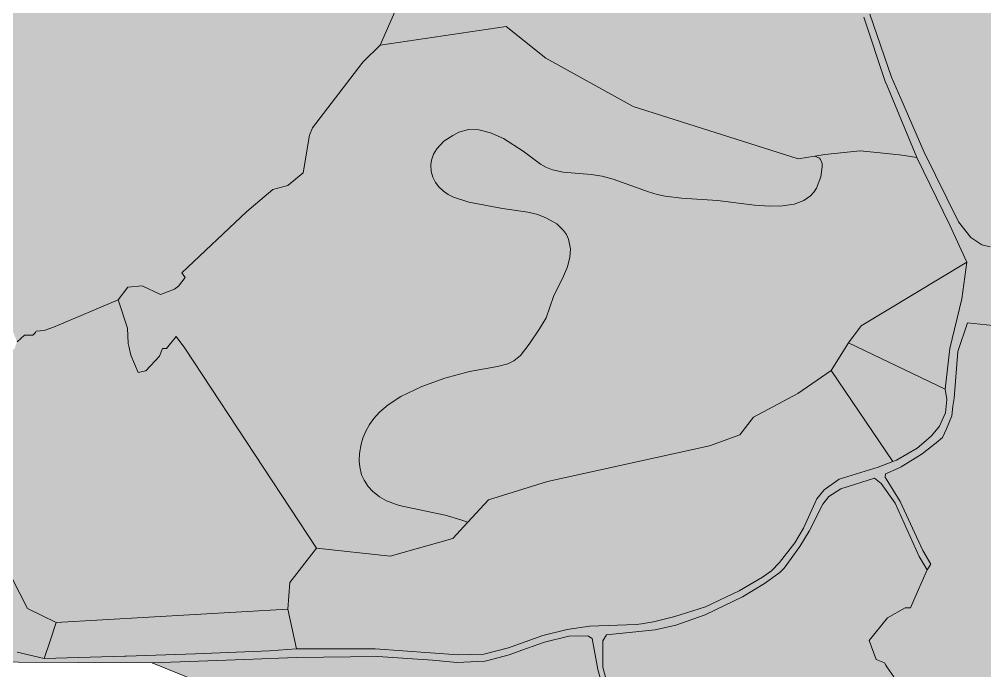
# Model space of a CAD drawing. Header units: metres. Extents: x 541853 to 549675, y 1832829 to 1845715.
# Drawn here: x 548485.6 to 548887.5, y 1834678.2 to 1834949.6 of the extents above; entities that cross this region are included whole.
import ezdxf

# ---------------------------------------------------------------- set-up
doc = ezdxf.new("R2010")
doc.units = ezdxf.units.M
doc.header["$MEASUREMENT"] = 0
doc.layers.add('1', color=7, linetype='Continuous', lineweight=0)

msp = doc.modelspace()

# ---------------------------------------------------------------- hatches: boundary and pattern name
at = {"layer": '1', "linetype": 'Continuous', "lineweight": 0}
h = msp.add_hatch(dxfattribs=at)
h.set_pattern_fill('CROSS', color=9, scale=10, style=0)
h.paths.add_polyline_path([(549244.83, 1834201.305), (549241.53, 1834204.455), (549237.84, 1834212.525), (549230.4, 1834228.425), (549225.42, 1834251.615), (549222.66, 1834278.855), (549222.18, 1834298.835), (549223.38, 1834310.565), (549224.58, 1834321.575), (549230.4, 1834340.805), (549230.22, 1834352.64), (549229.17, 1834362.09), (549226.32, 1834387.995), (549226.35, 1834392.6), (549228.39, 1834402.725), (549228.15, 1834410.135), (549229.32, 1834418.925), (549229.77, 1834428.945), (549229.77, 1834429.035), (549228.27, 1834433.475), (549223.71, 1834442.97), (549211.2, 1834465.68), (549195.87, 1834490.415), (549187.44, 1834502.415), (549185.85, 1834504.665), (549176.64, 1834511.55), (549171.57, 1834515.015), (549165.36, 1834517.64), (549141.42, 1834527.6), (549120.09, 1834537.38), (549095.88, 1834558.875), (549090.33, 1834564.965), (549083.55, 1834574.265), (549079.2, 1834582.68), (549078.51, 1834598.325), (549069.9, 1834631.295), (549063.48, 1834641.84), (549035.76, 1834667.895), (549026.01, 1834678.89), (549019.2, 1834686.93), (549019.62, 1834671.855), (549020.67, 1834662.9), (549020.94, 1834660.365), (549018.99, 1834653.855), (549016.98, 1834644.9), (549012.6, 1834637.295), (548998.35, 1834619.505), (548994.54, 1834613.055), (548992.5, 1834606.665), (548989.26, 1834586.46), (548989.35, 1834573.44), (548990.43, 1834568.175), (548993.01, 1834560.54), (548994.63, 1834555.185), (548994.54, 1834548.495), (548993.1, 1834542.555), (548991.99, 1834538.04), (548987.94, 1834539.405), (548989.89, 1834544.82), (548991.6, 1834549.485), (548991.57, 1834554.315), (548989.86, 1834560.03), (548987.13, 1834566.735), (548986.29, 1834573.35), (548986.26, 1834586.385), (548989.77, 1834607.43), (548991.72, 1834613.985), (548996.25, 1834621.305), (549010.05, 1834638.915), (549013.92, 1834646.205), (549016.23, 1834654.44), (549017.64, 1834660.74), (549017.34, 1834665.075), (549016.77, 1834672.62), (549015.72, 1834686.81), (549015.57, 1834692.6), (549011.64, 1834706.115), (549007.2, 1834725.09), (549000.3, 1834745.205), (548999.43, 1834750.68), (548998.98, 1834763.01), (548999.58, 1834775.97), (549000.3, 1834798.335), (549001.11, 1834813.065), (548962.5, 1834815.045), (548955.9, 1834814.88), (548939.43, 1834810.185), (548934, 1834809.255), (548922.48, 1834812.69), (548920.59, 1834818.045), (548913.9, 1834819.605), (548911.98, 1834819.815), (548880.36, 1834823.115), (548876.37, 1834811.145), (548874.78, 1834791.795), (548874.33, 1834788.465), (548873.82, 1834784.34), (548871.69, 1834778.94), (548869.98, 1834775.43), (548867.4, 1834773.195), (548861.52, 1834768.56), (548852.7, 1834763.145), (548851.35, 1834762.53), (548846.25, 1834760.265), (548846.16, 1834758.705), (548846.55, 1834758.105), (548852.4, 1834748.715), (548861.79, 1834728.3), (548865.09, 1834722.585), (548863.65, 1834720.245), (548860.26, 1834725.81), (548850.33, 1834747.995), (548844.42, 1834756.17), (548841.66, 1834758.465), (548827.65, 1834753.965), (548822.7, 1834750.77), (548820.09, 1834747.62), (548814.48, 1834736.325), (548810.58, 1834729.965), (548804.04, 1834720.935), (548802.3, 1834719.21), (548795.85, 1834714.545), (548786.7, 1834709.07), (548775.48, 1834703.595), (548771.13, 1834701.48), (548759.01, 1834697.235), (548750.37, 1834695.24), (548730.09, 1834693.2), (548728.56, 1834690.62), (548728.5, 1834679.67), (548731.35, 1834669.11), (548736.81, 1834652.505), (548739.51, 1834640.325), (548746.38, 1834624.125), (548749.53, 1834617.285), (548755.26, 1834609.02), (548758.59, 1834599.81), (548758.59, 1834585.11), (548762.91, 1834562.865), (548768.76, 1834560.735), (548775.06, 1834557.045), (548765.79, 1834557.255), (548760.84, 1834557.255), (548759.64, 1834561.845), (548755.98, 1834584.885), (548756.46, 1834600.155), (548753.19, 1834607.835), (548747.67, 1834616.205), (548744.79, 1834622.55), (548737.35, 1834639.305), (548734.71, 1834651.695), (548729.43, 1834668.345), (548726.49, 1834678.785), (548724.09, 1834691.595), (548722.77, 1834692.465), (548722.38, 1834692.705), (548714.4, 1834692.615), (548704.23, 1834690.125), (548694.9, 1834686.735), (548689.62, 1834684.8), (548680.08, 1834682.4), (548679.42, 1834682.235), (548667.81, 1834681.635), (548657.64, 1834682.655), (548634.87, 1834684.215), (548600.91, 1834683.765), (548579.43, 1834682.955), (548541.03, 1834681.5), (548510.01, 1834681.68), (548460.36, 1834681.98), (548442.72, 1834682.085), (548437.2, 1834683.18), (548405.76, 1834691.565), (548362.56, 1834701.105), (548357.01, 1834695.99), (548344.5, 1834672.755), (548340.45, 1834668.435), (548332.98, 1834660.485), (548321.4, 1834651.845), (548318.07, 1834649.415), (548315.7, 1834649.865), (548320.05, 1834653.39), (548331.36, 1834661.985), (548338.65, 1834670.34), (548342.58, 1834674.855), (548353.35, 1834697.37), (548355.15, 1834702.71), (548346.21, 1834704.105), (548316.72, 1834708.725), (548307.9, 1834709.49), (548259.36, 1834715.805), (548237.97, 1834719.39), (548211.42, 1834724.445), (548198.13, 1834727.385), (548180.97, 1834729.125), (548156.94, 1834729.485), (548143.77, 1834728.69), (548147.49, 1834724.055), (548156.88, 1834711.335), (548160.66, 1834706.625), (548178.69, 1834689.645), (548206.05, 1834658.67), (548212.05, 1834651.92), (548213.07, 1834649.625), (548208.93, 1834631.775), (548194.62, 1834611.27), (548183.31, 1834585.95), (548175.84, 1834569.435), (548183.85, 1834541.1), (548185.92, 1834523.655), (548179.17, 1834513.455), (548177.01, 1834514.895), (548183.25, 1834524.3), (548181.3, 1834540.59), (548173.08, 1834569.645), (548180.94, 1834587.015), (548192.34, 1834612.56), (548206.5, 1834632.855), (548210.55, 1834650.225), (548204.01, 1834657.02), (548184.18, 1834678.965), (548176.68, 1834687.425), (548158.65, 1834704.105), (548154.03, 1834709.655), (548145.78, 1834722.375), (548139.78, 1834727.745), (548110.35, 1834726.74), (548100.33, 1834726.905), (548069.55, 1834730.205), (548063.31, 1834729.83), (548060.28, 1834728.555), (548056.77, 1834724.94), (548054.55, 1834722.315), (548044.68, 1834695.975), (548042.97, 1834690.545), (548041.92, 1834686.84), (548031.51, 1834658.25), (548023.65, 1834644.075), (548017.92, 1834636.86), (548007.93, 1834626.69), (548000.76, 1834619.655), (548000.01, 1834618.965), (547988.85, 1834608.765), (547965.3, 1834592.235), (547959.3, 1834588.245), (547945.71, 1834579.53), (547896.6, 1834551.675), (547886.49, 1834546.02), (547875.09, 1834540.23), (547869.81, 1834538.565), (547866.57, 1834537.425), (547858.71, 1834535.475), (547852.2, 1834534.5), (547841.1, 1834534.575), (547837.59, 1834534.11), (547827.6, 1834537.02), (547797.66, 1834543.725), (547769.76, 1834552.545), (547748.43, 1834558.845), (547727.67, 1834562.175), (547717.17, 1834561.545), (547708.98, 1834559.145), (547703.55, 1834555.365), (547679.55, 1834529.985), (547672.08, 1834523.925), (547664.85, 1834518.795), (547656.03, 1834515.285), (547647.27, 1834514.19), (547631.19, 1834516.305), (547610.67, 1834518.72), (547541.64, 1834504.68), (547537.2, 1834503.165), (547530.9, 1834500.615), (547523.88, 1834503.525), (547532.46, 1834506.525), (547537.86, 1834508.505), (547557, 1834516.005), (547517.4, 1834551.315), (547510.14, 1834555.605), (547502.25, 1834558.86), (547493.28, 1834568.145), (547487.4, 1834580.1), (547483.71, 1834584.825), (547462.23, 1834602.135), (547439.07, 1834641.84), (547438.89, 1834643.31), (547437.72, 1834644.705), (547435.56, 1834647.225), (547433.85, 1834648.185), (547430.49, 1834651.59), (547427.52, 1834655.175), (547428.99, 1834656.09), (547432.02, 1834653.435), (547440.09, 1834646.445), (547441.71, 1834642.56), (547444.89, 1834636.335), (547463.7, 1834604.235), (547484.88, 1834586.385), (547489.38, 1834580.88), (547495.11, 1834569.015), (547504.23, 1834560.645), (547510.98, 1834557.435), (547519.17, 1834553.265), (547532.34, 1834544.415), (547547.94, 1834531.095), (547560.87, 1834520.145), (547563.6, 1834518.45), (547570.74, 1834520.715), (547593.45, 1834526.025), (547610.04, 1834527.795), (547631.31, 1834524.975), (547648.53, 1834522.905), (547652.43, 1834522.515), (547658.46, 1834524.555), (547666.05, 1834529.565), (547672.56, 1834535.655), (547697.61, 1834561.845), (547704.66, 1834566.585), (547710.81, 1834568.595), (547715.85, 1834569.78), (547727.76, 1834570.515), (547751.49, 1834566.24), (547771.53, 1834560.405), (547799.82, 1834553.55), (547832.97, 1834543.485), (547836.54, 1834543.275), (547841.07, 1834543.005), (547848.24, 1834542.87), (547856.61, 1834543.545), (547862.16, 1834545.885), (547863.09, 1834546.095), (547868.46, 1834547.31), (547875.39, 1834550.175), (547877.49, 1834551.03), (547891.11, 1834558.155), (547939.56, 1834586.31), (547953.63, 1834594.515), (547954.41, 1834594.98), (547961.22, 1834599.435), (547982.67, 1834613.985), (547995.48, 1834625.07), (548000.01, 1834629.645), (548002.23, 1834631.88), (548012.31, 1834642.215), (548015.94, 1834647.525), (548029.86, 1834679.415), (548033.34, 1834687.335), (548034.09, 1834689.075), (548034.51, 1834690.335), (548037.12, 1834697.985), (548037.39, 1834698.765), (548045.25, 1834723.05), (548051.55, 1834732.995), (548056.32, 1834736.925), (548055.9, 1834749.855), (548056.29, 1834757.865), (548056.35, 1834768.275), (548057.04, 1834779.27), (548058.42, 1834786.515), (548057.13, 1834796.88), (548056.47, 1834808.265), (548055.99, 1834810.8), (548055.6, 1834824.855), (548050.71, 1834844.985), (548047.32, 1834858.995), (548045.16, 1834875.48), (548044.83, 1834884.945), (548045.61, 1834891.5), (548047.89, 1834903.875), (548051.25, 1834917.315), (548051.52, 1834937.775), (548051.43, 1834944.165), (548051.13, 1834949.73), (548049.18, 1834958.655), (548047.23, 1834963.665), (548044.02, 1834972.77), (548042.22, 1834981.455), (548040.12, 1834990.365), (548038.8, 1834992.285), (548038.32, 1834997.265), (548038.17, 1834998.975), (548038.68, 1834999.995), (548045.7, 1835014.335), (548046.3, 1835016.225), (548045.43, 1835017.65), (548037.33, 1835019.495), (548025.6, 1835022.045), (548000.01, 1835028.39), (547988.76, 1835031.18), (547983.9, 1835032.785), (547982.19, 1835034.27), (547953.51, 1835059.185), (547945.74, 1835065.92), (547923.48, 1835095.395), (547919.85, 1835098.335), (547893.24, 1835097.675), (547885.44, 1835097.105), (547876.26, 1835097.9), (547873.29, 1835097.72), (547865.49, 1835097.255), (547870.38, 1835098.77), (547870.59, 1835098.83), (547874.16, 1835099.94), (547885.32, 1835099.325), (547893.27, 1835099.565), (547919.4, 1835100.6), (547922.97, 1835098.47), (547925.1, 1835096.535), (547947.3, 1835067.435), (547954.98, 1835060.79), (547984.68, 1835035.095), (547985.34, 1835034.885), (547989.27, 1835033.625), (548000.01, 1835030.775), (548027.61, 1835023.44), (548037.87, 1835021.115), (548046.15, 1835020.275), (548048.19, 1835020.065), (548049.6, 1835020.605), (548056.71, 1835025.105), (548069.82, 1835036.835), (548079.21, 1835047.35), (548092.86, 1835064.345), (548107.74, 1835079.615), (548111.85, 1835086.725), (548115.57, 1835094.795), (548116.47, 1835097.555), (548119.32, 1835115.135), (548120.07, 1835142.36), (548121.81, 1835159.46), (548125.38, 1835178.03), (548127.84, 1835178.795), (548129.19, 1835179.215), (548130.21, 1835179.53), (548123.97, 1835153.115), (548122.98, 1835142.405), (548121.6, 1835114.205), (548119.14, 1835096.685), (548118.63, 1835093.55), (548114.94, 1835084.595), (548110.59, 1835077.35), (548095.86, 1835062.425), (548082.21, 1835045.745), (548072.73, 1835034.705), (548061.12, 1835024.505), (548053.26, 1835017.26), (548048.61, 1835012.985), (548043.33, 1834999.995), (548042.76, 1834998.645), (548042.91, 1834992.84), (548042.91, 1834990.65), (548045.76, 1834981.485), (548047.26, 1834973.595), (548050.47, 1834964.19), (548051.91, 1834961.145), (548055.36, 1834949.295), (548055.63, 1834944.285), (548054.4, 1834938.345), (548053.26, 1834916.595), (548050.77, 1834902.195), (548048.34, 1834890.825), (548047.5, 1834884.045), (548048.22, 1834873.395), (548050.32, 1834858.53), (548053.41, 1834845.615), (548058.36, 1834824.975), (548059.44, 1834809.45), (548059.59, 1834797.48), (548061.15, 1834786.515), (548060.7, 1834774.245), (548062.05, 1834739.895), (548071.56, 1834738.17), (548099.55, 1834735.56), (548112.99, 1834735.365), (548139.09, 1834736.715), (548156.82, 1834737.9), (548181.57, 1834737.675), (548212.89, 1834731.975), (548237.7, 1834727.865), (548260.71, 1834723.815), (548308.32, 1834717.29), (548339.13, 1834713.675), (548354.67, 1834711.5), (548356.08, 1834711.305), (548402.91, 1834699.155), (548407.83, 1834697.88), (548452.35, 1834688.115), (548484.69, 1834685.925), (548495.94, 1834683.345), (548529.51, 1834684.305), (548530.11, 1834684.32), (548559, 1834685.265), (548589.78, 1834686.54), (548600.97, 1834687.41), (548633.76, 1834687.32), (548668.35, 1834684.875), (548673.39, 1834684.98), (548678.97, 1834685.1), (548689.23, 1834687.725), (548703.6, 1834692.945), (548713.71, 1834695.375), (548722.95, 1834696.86), (548742.48, 1834697.475), (548744.7, 1834697.805), (548749.71, 1834698.54), (548757.93, 1834700.655), (548760.69, 1834701.51), (548771.28, 1834704.825), (548785.35, 1834711.455), (548795.04, 1834717.17), (548798.73, 1834719.9), (548802.09, 1834723.29), (548808.51, 1834731.48), (548812.11, 1834737.675), (548817.63, 1834749.84), (548820.75, 1834753.62), (548826.93, 1834758.045), (548843.16, 1834763.01), (548849.34, 1834765.335), (548850.81, 1834765.905), (548859.48, 1834770.99), (548862.18, 1834773.3), (548865.45, 1834776.12), (548868.66, 1834780.095), (548869.83, 1834782.63), (548871.24, 1834785.675), (548871.72, 1834791.15), (548871.15, 1834795.56), (548873.04, 1834812.48), (548877.99, 1834833.105), (548880.12, 1834848.405), (548873.1, 1834863.765), (548859.36, 1834891.98), (548846.94, 1834921.785), (548846.16, 1834923.72), (548837.25, 1834950.39), (548827.44, 1834969.92), (548823.66, 1834977.9), (548820.87, 1834981.725), (548813.28, 1834988.625), (548800.17, 1834999.995), (548797.32, 1835002.485), (548783.31, 1835013.525), (548770.56, 1835022.255), (548753.4, 1835029.305), (548737.65, 1835033.94), (548717.28, 1835037.87), (548712, 1835039.355), (548695.98, 1835048.445), (548692.17, 1835048.985), (548684.37, 1835048.475), (548679.45, 1835043.36), (548672.7, 1835034.78), (548669.61, 1835033.31), (548660.31, 1835028.975), (548648.43, 1835022.24), (548645.1, 1835019.105), (548644.41, 1835018.445), (548642.85, 1835014.185), (548638.38, 1835004.12), (548636.07, 1834999.995), (548633.1, 1834999.995), (548640.69, 1835016.195), (548642.4, 1835020.065), (548645.07, 1835022.45), (548647.02, 1835024.19), (548659.32, 1835031.39), (548668.71, 1835034.945), (548676.96, 1835044.77), (548681.61, 1835050.455), (548687.25, 1835057.385), (548687.13, 1835062.245), (548688.27, 1835070.345), (548692.83, 1835082.015), (548701.08, 1835095.23), (548708.31, 1835104.65), (548713.11, 1835110.875), (548720.55, 1835128.185), (548742.99, 1835168.82), (548743.59, 1835174.025), (548739.96, 1835189.595), (548742.42, 1835190.225), (548744.88, 1835174.865), (548745.18, 1835168.745), (548724.84, 1835127.405), (548715.84, 1835109.18), (548712.39, 1835104.98), (548703.39, 1835093.91), (548695.29, 1835079.825), (548690.91, 1835069.205), (548689.65, 1835062.305), (548691.3, 1835057.865), (548698.23, 1835051.445), (548713.89, 1835044.125), (548719.11, 1835041.665), (548738.55, 1835037.12), (548753.16, 1835032.47), (548771.7, 1835024.475), (548786.46, 1835016.51), (548799.33, 1835005.125), (548805.06, 1834999.995), (548814.81, 1834991.28), (548822.49, 1834984.275), (548825.94, 1834980.075), (548830.53, 1834971.33), (548839.68, 1834951.695), (548848.74, 1834925.475), (548852.64, 1834916.535), (548862.24, 1834894.53), (548876.61, 1834865.19), (548881.77, 1834858.71), (548886.42, 1834855.635), (548889.81, 1834854.765), (548915.22, 1834852.29), (548917.98, 1834852.035), (548941.8, 1834849.905), (548983.74, 1834843.125), (548991.15, 1834843.23), (548996.34, 1834846.8), (549000, 1834851.135), (549005.79, 1834857.975), (549016.02, 1834868.94), (549022.71, 1834883.79), (549023.91, 1834885.425), (549026.58, 1834885.635), (549026.94, 1834885.665), (549026.34, 1834882.77), (549025.59, 1834881.075), (549023.61, 1834876.755), (549020.46, 1834870.755), (549018.51, 1834868.13), (549007.89, 1834855.965), (549000, 1834843.545), (548999.52, 1834842.78), (548999.4, 1834837.155), (549000, 1834834.695), (549001.23, 1834829.565), (549003.57, 1834822.905), (549006.96, 1834820.415), (549025.95, 1834810.395), (549044.43, 1834800.6), (549065.58, 1834791.03), (549073.2, 1834789.395), (549080.25, 1834788.63), (549089.07, 1834787.445), (549098.28, 1834789.335), (549108.51, 1834792.095), (549142.71, 1834799.43), (549152.91, 1834802.145), (549163.53, 1834808.52), (549179.01, 1834820.1), (549190.05, 1834825.77), (549200.46, 1834828.59), (549217.8, 1834829.49), (549221.85, 1834828.86), (549251.76, 1834821.255), (549268.23, 1834821.135), (549280.44, 1834823.895), (549287.04, 1834826.295), (549301.29, 1834835.715), (549327.24, 1834843.86), (549344.64, 1834854.84), (549349.08, 1834858.14), (549360.54, 1834868.52), (549369.54, 1834875.405), (549386.55, 1834888.23), (549390.18, 1834886.895), (549382.17, 1834881.045), (549372.75, 1834874.205), (549362.25, 1834865.79), (549353.94, 1834858.905), (549350.37, 1834856.025), (549344.1, 1834827.18), (549342.36, 1834817.76), (549346.02, 1834804.71), (549353.1, 1834775.055), (549353.19, 1834774.695), (549355.8, 1834760.88), (549357.81, 1834753.575), (549359.61, 1834751.115), (549361.62, 1834748.37), (549365.61, 1834724.76), (549362.25, 1834698.03), (549362.58, 1834664.175), (549361.35, 1834661.985), (549360.36, 1834660.215), (549357.93, 1834657.785), (549358.62, 1834629.9), (549358.11, 1834595.565), (549358.11, 1834594.08), (549355.41, 1834595.16), (549355.68, 1834629.765), (549355.26, 1834658.295), (549358.14, 1834661.745), (549359.94, 1834664.43), (549360, 1834697.805), (549360.57, 1834702.305), (549363.3, 1834724.175), (549359.73, 1834744.725), (549359.28, 1834747.35), (549355.5, 1834752.615), (549353.1, 1834760.625), (549352.65, 1834762.035), (549350.46, 1834774.305), (549343.11, 1834804.155), (549338.67, 1834816.755), (549341.76, 1834828.08), (549346.14, 1834852.8), (549329.37, 1834841.775), (549306.48, 1834835.13), (549302.19, 1834833.285), (549288.06, 1834824.495), (549280.47, 1834821.075), (549267.48, 1834818.795), (549251.25, 1834818.825), (549220.8, 1834825.56), (549217.05, 1834826.685), (549200.76, 1834825.785), (549190.89, 1834822.86), (549180.72, 1834817.565), (549165.66, 1834805.76), (549154.35, 1834799.055), (549143.58, 1834796.625), (549108.84, 1834788.195), (549098.85, 1834786.395), (549089.61, 1834784.295), (549087.48, 1834784.655), (549079.8, 1834785.93), (549064.59, 1834788.87), (549043.05, 1834797.465), (549004.59, 1834818.615), (549004.56, 1834813.35), (549003.03, 1834797.48), (549002.37, 1834779.885), (549002.91, 1834775.895), (549002.19, 1834763.325), (549002.1, 1834750.725), (549003.75, 1834744.785), (549009.51, 1834725.3), (549014.64, 1834705.995), (549018.21, 1834692.93), (549020.91, 1834688.43), (549028.35, 1834680.645), (549038.19, 1834670.055), (549065.19, 1834643.625), (549069.75, 1834638.825), (549072.45, 1834632.615), (549081, 1834598.565), (549082.62, 1834583.115), (549086.07, 1834575.855), (549092.49, 1834567.17), (549097.41, 1834561.335), (549121.2, 1834539.885), (549142.41, 1834529.985), (549166.29, 1834519.785), (549172.5, 1834517.355), (549178.38, 1834513.575), (549187.98, 1834506.405), (549195.93, 1834495.545), (549198.48, 1834492.11), (549213.84, 1834467.675), (549226.08, 1834444.065), (549231.27, 1834434.93), (549232.95, 1834429.275), (549232.29, 1834422.93), (549231.81, 1834418.49), (549230.4, 1834409.895), (549230.61, 1834402.26), (549229.11, 1834392.9), (549229.17, 1834388.7), (549230.52, 1834374.975), (549231.03, 1834370.04), (549232.89, 1834352.64), (549232.71, 1834340.505), (549227.91, 1834321.425), (549226.32, 1834310.085), (549225.87, 1834300.275), (549225.78, 1834279.02), (549228.15, 1834252.47), (549233.16, 1834230.285), (549240.06, 1834213.395), (549243.78, 1834205.49), (549245.7, 1834203.675), (549245.58, 1834203.315)])
for points in [[(548809.86, 1834891.41), (548741.19, 1834913.28), (548704.8, 1834933.395), (548688.3, 1834946.625), (548635.89, 1834938.855), (548650.77, 1834973.115), (548668.38, 1834979.745), (548697.99, 1834998.75), (548698.77, 1834999.245), (548677.68, 1835026.65), (548672.7, 1835034.78), (548679.45, 1835043.36), (548684.37, 1835048.475), (548692.17, 1835048.985), (548695.98, 1835048.445), (548712, 1835039.355), (548717.28, 1835037.87), (548737.65, 1835033.94), (548753.4, 1835029.305), (548770.56, 1835022.255), (548783.31, 1835013.525), (548797.32, 1835002.485), (548800.17, 1834999.995), (548813.28, 1834988.625), (548820.87, 1834981.725), (548823.66, 1834977.9), (548827.44, 1834969.92), (548837.25, 1834950.39), (548846.16, 1834923.72), (548846.94, 1834921.785), (548859.36, 1834891.98), (548853.15, 1834892.94), (548844, 1834893.915), (548835.66, 1834894.8), (548820.96, 1834893.3), (548816.88, 1834892.61)], [(548983.74, 1834843.125), (548941.8, 1834849.905), (548917.98, 1834852.035), (548915.22, 1834852.29), (548889.81, 1834854.765), (548886.42, 1834855.635), (548881.77, 1834858.71), (548876.61, 1834865.19), (548862.24, 1834894.53), (548852.64, 1834916.535), (548848.74, 1834925.475), (548839.68, 1834951.695), (548830.53, 1834971.33), (548825.94, 1834980.075), (548822.49, 1834984.275), (548814.81, 1834991.28), (548830.98, 1835002.41), (548850.09, 1835010.675), (548853.57, 1835012.175), (548856.27, 1835014.875), (548856.45, 1835015.04), (548857.08, 1835015.685), (548860.32, 1835018.865), (548863.98, 1835022.495), (548880.21, 1835038.56), (548880.96, 1835038.215), (548884.17, 1835036.775), (548889.12, 1835033.955), (548894.91, 1835030.16), (548895.42, 1835028.24), (548896.41, 1835024.4), (548897.01, 1835021.805), (548900.1, 1835018.595), (548899.11, 1835017.845), (548902.77, 1835013.51), (548905.59, 1835010.135), (548911.14, 1835011.005), (548924.4, 1834985.505), (548959.41, 1834920.375), (548982.24, 1834905.21), (549023.91, 1834885.425), (549022.71, 1834883.79), (549016.02, 1834868.94), (549005.79, 1834857.975), (549000, 1834851.135), (548996.34, 1834846.8), (548991.15, 1834843.23)], [(548484.66, 1834815.225), (548472.21, 1834846.845), (548465.16, 1834888.035), (548457.75, 1834898.31), (548455.74, 1834909.845), (548475.66, 1834958.37), (548463.6, 1834971.765), (548452.35, 1834972.365), (548449.74, 1834991.475), (548448.78, 1834991.88), (548448.9, 1834994.265), (548449.38, 1834994.055), (548452.74, 1834992.615), (548458.5, 1834992.465), (548469.36, 1834994.94), (548491.23, 1834993.215), (548512.05, 1834989.93), (548524.68, 1834983.495), (548540.82, 1834976.805), (548550.03, 1834974.885), (548560.98, 1834968.48), (548577.3, 1834958.895), (548586.48, 1834955.055), (548592.87, 1834952.505), (548600.55, 1834955.25), (548603.46, 1834958.445), (548609.49, 1834970.985), (548616.63, 1834981.17), (548621.82, 1834986.54), (548629.77, 1834992.75), (548633.1, 1834999.995), (548636.07, 1834999.995), (548635.11, 1834998.285), (548638.68, 1834987.395), (548650.77, 1834973.115), (548635.89, 1834938.855), (548628.81, 1834931.835), (548628.15, 1834931.175), (548607.63, 1834904.4), (548606.4, 1834901.355), (548603.73, 1834885.575), (548597.34, 1834880.31), (548591.16, 1834878.735), (548580.3, 1834869.465), (548553.27, 1834843.905), (548554.62, 1834841.985), (548551.83, 1834838.355), (548550.18, 1834837.11), (548544.33, 1834834.875), (548536.8, 1834838.505), (548530.83, 1834837.98), (548526.75, 1834832.655), (548500.53, 1834821.675), (548498.31, 1834820.775), (548495.91, 1834819.935), (548492.61, 1834819.695), (548492.34, 1834819.095), (548491.17, 1834817.955), (548487.81, 1834817.97)], [(548640, 1834725.99), (548609.4, 1834729.29), (548554.59, 1834812.54), (548550.9, 1834817.415), (548546.82, 1834812.48), (548545.26, 1834812.495), (548543.91, 1834809.3), (548538.3, 1834803.195), (548535.03, 1834802.52), (548531.97, 1834809.72), (548531.22, 1834813.395), (548530.98, 1834814.535), (548530.62, 1834820.925), (548526.75, 1834832.655), (548530.83, 1834837.98), (548536.8, 1834838.505), (548544.33, 1834834.875), (548550.18, 1834837.11), (548551.83, 1834838.355), (548554.62, 1834841.985), (548553.27, 1834843.905), (548580.3, 1834869.465), (548591.16, 1834878.735), (548597.34, 1834880.31), (548603.73, 1834885.575), (548606.4, 1834901.355), (548607.63, 1834904.4), (548628.15, 1834931.175), (548628.81, 1834931.835), (548635.89, 1834938.855), (548688.3, 1834946.625), (548704.8, 1834933.395), (548741.19, 1834913.28), (548809.86, 1834891.41), (548816.88, 1834892.61), (548818.77, 1834891.725), (548819.19, 1834891.125), (548819.82, 1834889.535), (548819.91, 1834888.11), (548819.34, 1834883.955), (548817.45, 1834879.2), (548816.37, 1834877.505), (548814.99, 1834875.975), (548812.2, 1834874.04), (548808.21, 1834872.615), (548803.38, 1834871.865), (548798.01, 1834871.7), (548791.74, 1834872.15), (548776.26, 1834874.145), (548761.29, 1834875.045), (548754.51, 1834875.96), (548751.24, 1834876.605), (548747.58, 1834877.655), (548732.82, 1834882.935), (548728.23, 1834884.255), (548723.76, 1834884.96), (548712.03, 1834885.95), (548707.65, 1834886.925), (548704.86, 1834888.02), (548702.55, 1834889.295), (548695.32, 1834894.605), (548687.16, 1834899.855), (548681.82, 1834902.27), (548676.9, 1834903.515), (548672.61, 1834903.665), (548668.56, 1834902.51), (548666.1, 1834901.235), (548662.41, 1834898.76), (548659.44, 1834895.67), (548658.09, 1834893.345), (548657.28, 1834890.825), (548657.01, 1834888.995), (548657.1, 1834886.115), (548657.73, 1834883.745), (548658.87, 1834881.555), (548660.25, 1834879.785), (548662.23, 1834877.955), (548664.21, 1834876.62), (548666.4, 1834875.525), (548672.79, 1834873.395), (548686.74, 1834870.725), (548697.3, 1834869.255), (548701.44, 1834868.235), (548705.1, 1834866.795), (548709.39, 1834864.365), (548712.21, 1834861.665), (548713.38, 1834859.91), (548714.25, 1834857.945), (548715.06, 1834853.925), (548714.85, 1834850.445), (548713.86, 1834846.515), (548712.24, 1834842.63), (548708.01, 1834834.05), (548704.95, 1834825.275), (548702.19, 1834820.625), (548697.9, 1834814.205), (548694.3, 1834809.495), (548691.57, 1834807.305), (548689.02, 1834806.105), (548684.73, 1834804.995), (548673.03, 1834802.805), (548662.77, 1834800.105), (548653.17, 1834796.685), (548644.44, 1834792.395), (548639.22, 1834788.99), (548635.56, 1834785.9), (548633.28, 1834783.35), (548631.42, 1834780.725), (548629.89, 1834777.965), (548628.63, 1834775.115), (548627.88, 1834772.565), (548627.25, 1834768.665), (548627.13, 1834765.65), (548627.34, 1834763.115), (548628.12, 1834759.875), (548629.14, 1834757.55), (548630.85, 1834755.015), (548632.65, 1834753.02), (548635.56, 1834750.665), (548638.5, 1834748.955), (548643.78, 1834747.065), (548662.86, 1834743.06), (548669.49, 1834741.155), (548672.37, 1834740.135), (548666.1, 1834733.325)], [(548672.37, 1834740.135), (548669.49, 1834741.155), (548662.86, 1834743.06), (548643.78, 1834747.065), (548638.5, 1834748.955), (548635.56, 1834750.665), (548632.65, 1834753.02), (548630.85, 1834755.015), (548629.14, 1834757.55), (548628.12, 1834759.875), (548627.34, 1834763.115), (548627.13, 1834765.65), (548627.25, 1834768.665), (548627.88, 1834772.565), (548628.63, 1834775.115), (548629.89, 1834777.965), (548631.42, 1834780.725), (548633.28, 1834783.35), (548635.56, 1834785.9), (548639.22, 1834788.99), (548644.44, 1834792.395), (548653.17, 1834796.685), (548662.77, 1834800.105), (548673.03, 1834802.805), (548684.73, 1834804.995), (548689.02, 1834806.105), (548691.57, 1834807.305), (548694.3, 1834809.495), (548697.9, 1834814.205), (548702.19, 1834820.625), (548704.95, 1834825.275), (548708.01, 1834834.05), (548712.24, 1834842.63), (548713.86, 1834846.515), (548714.85, 1834850.445), (548715.06, 1834853.925), (548714.25, 1834857.945), (548713.38, 1834859.91), (548712.21, 1834861.665), (548709.39, 1834864.365), (548705.1, 1834866.795), (548701.44, 1834868.235), (548697.3, 1834869.255), (548686.74, 1834870.725), (548672.79, 1834873.395), (548666.4, 1834875.525), (548664.21, 1834876.62), (548662.23, 1834877.955), (548660.25, 1834879.785), (548658.87, 1834881.555), (548657.73, 1834883.745), (548657.1, 1834886.115), (548657.01, 1834888.995), (548657.28, 1834890.825), (548658.09, 1834893.345), (548659.44, 1834895.67), (548662.41, 1834898.76), (548666.1, 1834901.235), (548668.56, 1834902.51), (548672.61, 1834903.665), (548676.9, 1834903.515), (548681.82, 1834902.27), (548687.16, 1834899.855), (548695.32, 1834894.605), (548702.55, 1834889.295), (548704.86, 1834888.02), (548707.65, 1834886.925), (548712.03, 1834885.95), (548723.76, 1834884.96), (548728.23, 1834884.255), (548732.82, 1834882.935), (548747.58, 1834877.655), (548751.24, 1834876.605), (548754.51, 1834875.96), (548761.29, 1834875.045), (548776.26, 1834874.145), (548791.74, 1834872.15), (548798.01, 1834871.7), (548803.38, 1834871.865), (548808.21, 1834872.615), (548812.2, 1834874.04), (548814.99, 1834875.975), (548816.37, 1834877.505), (548817.45, 1834879.2), (548819.34, 1834883.955), (548819.91, 1834888.11), (548819.82, 1834889.535), (548819.19, 1834891.125), (548818.77, 1834891.725), (548816.88, 1834892.61), (548820.96, 1834893.3), (548835.66, 1834894.8), (548844, 1834893.915), (548853.15, 1834892.94), (548859.36, 1834891.98), (548873.1, 1834863.765), (548880.12, 1834848.405), (548836.08, 1834821.84), (548830.8, 1834814.835), (548823.57, 1834803.285), (548809.8, 1834793.7), (548791.35, 1834783.8), (548785.53, 1834776.495), (548772.9, 1834771.875), (548705.49, 1834757.055), (548680.92, 1834749.48)], [(548871.15, 1834795.56), (548830.8, 1834814.835), (548836.08, 1834821.84), (548880.12, 1834848.405), (548877.99, 1834833.105), (548873.04, 1834812.48)], [(548500.95, 1834698.3), (548489.01, 1834704.18), (548457.36, 1834765.77), (548452.17, 1834767.945), (548449.41, 1834770.555), (548449.32, 1834773.285), (548449.5, 1834773.945), (548451.33, 1834780.725), (548454.51, 1834780.74), (548455.89, 1834783.785), (548457.84, 1834790.715), (548465.4, 1834797.75), (548476.44, 1834807.485), (548480.67, 1834811.205), (548483.52, 1834812.165), (548484.66, 1834815.225), (548487.81, 1834817.97), (548491.17, 1834817.955), (548492.34, 1834819.095), (548492.61, 1834819.695), (548495.91, 1834819.935), (548498.31, 1834820.775), (548500.53, 1834821.675), (548526.75, 1834832.655), (548530.62, 1834820.925), (548530.98, 1834814.535), (548531.22, 1834813.395), (548531.97, 1834809.72), (548535.03, 1834802.52), (548538.3, 1834803.195), (548543.91, 1834809.3), (548545.26, 1834812.495), (548546.82, 1834812.48), (548550.9, 1834817.415), (548554.59, 1834812.54), (548609.4, 1834729.29), (548598.18, 1834714.965), (548597.46, 1834703.835)], [(548860.74, 1834625.955), (548858.13, 1834627.26), (548856.36, 1834637.235), (548847.9, 1834637.355), (548828.79, 1834642.425), (548829.27, 1834644.06), (548831.91, 1834651.245), (548836.32, 1834655.235), (548836.02, 1834661.085), (548839.74, 1834665.075), (548845.53, 1834671.975), (548849.73, 1834675.635), (548846.76, 1834679.88), (548846.4, 1834680.54), (548845.86, 1834681.485), (548842.38, 1834682.865), (548839.41, 1834690.8), (548847.09, 1834700.325), (548854.5, 1834704.495), (548856.6, 1834704.435), (548859.42, 1834710.765), (548863.65, 1834720.245), (548865.09, 1834722.585), (548861.79, 1834728.3), (548852.4, 1834748.715), (548846.55, 1834758.105), (548846.16, 1834758.705), (548846.25, 1834760.265), (548851.35, 1834762.53), (548852.7, 1834763.145), (548861.52, 1834768.56), (548867.4, 1834773.195), (548869.98, 1834775.43), (548871.69, 1834778.94), (548873.82, 1834784.34), (548874.33, 1834788.465), (548874.78, 1834791.795), (548876.37, 1834811.145), (548880.36, 1834823.115), (548911.98, 1834819.815), (548913.9, 1834819.605), (548920.59, 1834818.045), (548922.48, 1834812.69), (548934, 1834809.255), (548934.51, 1834798.725), (548927.64, 1834758.915), (548923.89, 1834757.94), (548894.88, 1834736.295), (548935.11, 1834691.58), (548924.1, 1834681.77), (548913.81, 1834672.62), (548897.73, 1834656.765), (548893.98, 1834653.645)], [(548849.34, 1834765.335), (548823.57, 1834803.285), (548830.8, 1834814.835), (548871.15, 1834795.56), (548871.72, 1834791.15), (548871.24, 1834785.675), (548869.83, 1834782.63), (548868.66, 1834780.095), (548865.45, 1834776.12), (548862.18, 1834773.3), (548859.48, 1834770.99), (548850.81, 1834765.905)], [(548668.35, 1834684.875), (548633.76, 1834687.32), (548600.97, 1834687.41), (548597.46, 1834703.835), (548598.18, 1834714.965), (548609.4, 1834729.29), (548640, 1834725.99), (548666.1, 1834733.325), (548672.37, 1834740.135), (548680.92, 1834749.48), (548705.49, 1834757.055), (548772.9, 1834771.875), (548785.53, 1834776.495), (548791.35, 1834783.8), (548809.8, 1834793.7), (548823.57, 1834803.285), (548849.34, 1834765.335), (548843.16, 1834763.01), (548826.93, 1834758.045), (548820.75, 1834753.62), (548817.63, 1834749.84), (548812.11, 1834737.675), (548808.51, 1834731.48), (548802.09, 1834723.29), (548798.73, 1834719.9), (548795.04, 1834717.17), (548785.35, 1834711.455), (548771.28, 1834704.825), (548760.69, 1834701.51), (548757.93, 1834700.655), (548749.71, 1834698.54), (548744.7, 1834697.805), (548742.48, 1834697.475), (548722.95, 1834696.86), (548713.71, 1834695.375), (548703.6, 1834692.945), (548689.23, 1834687.725), (548678.97, 1834685.1), (548673.39, 1834684.98)], [(548495.94, 1834683.345), (548484.69, 1834685.925), (548452.35, 1834688.115), (548407.83, 1834697.88), (548402.91, 1834699.155), (548356.08, 1834711.305), (548358.09, 1834718.595), (548362.44, 1834734.105), (548369.97, 1834736.58), (548368.77, 1834765.77), (548370.48, 1834768.545), (548372.73, 1834771.275), (548374.2, 1834771.575), (548378.31, 1834774.17), (548383.47, 1834774.725), (548380.86, 1834782.705), (548400.6, 1834780.515), (548448.21, 1834773.45), (548449.32, 1834773.285), (548449.41, 1834770.555), (548452.17, 1834767.945), (548457.36, 1834765.77), (548489.01, 1834704.18), (548500.95, 1834698.3), (548498.43, 1834690.71)], [(548804.25, 1834598.1), (548803.5, 1834598.235), (548802.09, 1834598.22), (548794.98, 1834601.64), (548780.97, 1834606.845), (548767.38, 1834615.335), (548749.53, 1834617.285), (548746.38, 1834624.125), (548739.51, 1834640.325), (548736.81, 1834652.505), (548731.35, 1834669.11), (548728.5, 1834679.67), (548728.56, 1834690.62), (548730.09, 1834693.2), (548750.37, 1834695.24), (548759.01, 1834697.235), (548771.13, 1834701.48), (548775.48, 1834703.595), (548786.7, 1834709.07), (548795.85, 1834714.545), (548802.3, 1834719.21), (548804.04, 1834720.935), (548810.58, 1834729.965), (548814.48, 1834736.325), (548820.09, 1834747.62), (548822.7, 1834750.77), (548827.65, 1834753.965), (548841.66, 1834758.465), (548844.42, 1834756.185), (548850.33, 1834747.995), (548860.26, 1834725.81), (548863.65, 1834720.245), (548859.42, 1834710.765), (548856.6, 1834704.435), (548854.5, 1834704.495), (548847.09, 1834700.325), (548839.41, 1834690.8), (548842.38, 1834682.865), (548845.86, 1834681.485), (548846.4, 1834680.54), (548846.76, 1834679.88), (548849.73, 1834675.635), (548845.53, 1834671.975), (548839.74, 1834665.075), (548836.02, 1834661.085), (548836.32, 1834655.235), (548831.91, 1834651.245), (548829.27, 1834644.06), (548828.79, 1834642.425), (548827.53, 1834633.035), (548823.66, 1834628.145), (548821.98, 1834621.335), (548820.03, 1834619.745), (548820.39, 1834617.075), (548820.6, 1834612.68), (548818.83, 1834607.235), (548816.19, 1834604.7), (548813.01, 1834598.265), (548806.53, 1834598.145)], [(548495.94, 1834683.345), (548498.43, 1834690.71), (548500.95, 1834698.3), (548597.46, 1834703.835), (548600.97, 1834687.41), (548589.78, 1834686.54), (548559, 1834685.265), (548530.11, 1834684.32), (548529.51, 1834684.305)], [(548694.9, 1834570.275), (548690.52, 1834573.95), (548670.78, 1834606.875), (548660.25, 1834629.27), (548647.11, 1834654.305), (548635.92, 1834662.195), (548616.18, 1834664.175), (548600.37, 1834664.835), (548596.95, 1834663.875), (548593.08, 1834662.795), (548583.93, 1834660.215), (548573.4, 1834653.645), (548571.87, 1834653.21), (548571.99, 1834668.885), (548541.15, 1834681.455), (548541.03, 1834681.5), (548579.43, 1834682.955), (548600.91, 1834683.765), (548634.87, 1834684.215), (548657.64, 1834682.655), (548667.81, 1834681.635), (548679.42, 1834682.235), (548680.08, 1834682.4), (548689.62, 1834684.8), (548694.9, 1834686.735), (548704.23, 1834690.125), (548714.4, 1834692.615), (548722.38, 1834692.705), (548722.77, 1834692.465), (548724.09, 1834691.595), (548726.49, 1834678.785), (548729.43, 1834668.345), (548734.71, 1834651.695), (548737.35, 1834639.305), (548744.79, 1834622.55), (548747.67, 1834616.205), (548731.5, 1834616.355), (548730.66, 1834612.515), (548724, 1834581.045), (548722.86, 1834575.75), (548720.88, 1834575.36)]]:
    msp.add_hatch(color=53, dxfattribs=at).paths.add_polyline_path(points)

# ---------------------------------------------------------------- linework, layer by layer
at = {"layer": '1', "color": 7, "linetype": 'Continuous', "lineweight": 0, "flags": 128}
for points in [[(548650.77, 1834973.115), (548635.89, 1834938.855), (548628.81, 1834931.835), (548628.15, 1834931.175), (548607.63, 1834904.4), (548606.4, 1834901.355), (548603.73, 1834885.575), (548597.34, 1834880.31), (548591.16, 1834878.735), (548580.3, 1834869.465), (548553.27, 1834843.905), (548554.62, 1834841.985), (548551.83, 1834838.355), (548550.18, 1834837.11), (548544.33, 1834834.875), (548536.8, 1834838.505), (548530.83, 1834837.98), (548526.75, 1834832.655), (548500.53, 1834821.675), (548498.31, 1834820.775), (548495.91, 1834819.935), (548492.61, 1834819.695), (548492.34, 1834819.095), (548491.17, 1834817.955), (548487.81, 1834817.97), (548484.66, 1834815.225)], [(548837.25, 1834950.39), (548846.16, 1834923.72), (548846.94, 1834921.785), (548859.36, 1834891.98), (548853.15, 1834892.94), (548844, 1834893.915), (548835.66, 1834894.8), (548820.96, 1834893.3), (548816.88, 1834892.61), (548809.86, 1834891.41), (548741.19, 1834913.28), (548704.8, 1834933.395), (548688.3, 1834946.625), (548635.89, 1834938.855), (548635.89, 1834938.855), (548650.77, 1834973.115)], [(548484.69, 1834685.925), (548495.94, 1834683.345), (548529.51, 1834684.305), (548530.11, 1834684.32), (548559, 1834685.265), (548589.78, 1834686.54), (548600.97, 1834687.41), (548633.76, 1834687.32), (548668.35, 1834684.875), (548673.39, 1834684.98), (548678.97, 1834685.1), (548689.23, 1834687.725), (548703.6, 1834692.945), (548713.71, 1834695.375), (548722.95, 1834696.86), (548742.48, 1834697.475), (548744.7, 1834697.805), (548749.71, 1834698.54), (548757.93, 1834700.655), (548760.69, 1834701.51), (548771.28, 1834704.825), (548785.35, 1834711.455), (548795.04, 1834717.17), (548798.73, 1834719.9), (548802.09, 1834723.29), (548808.51, 1834731.48), (548812.11, 1834737.675), (548817.63, 1834749.84), (548820.75, 1834753.62), (548826.93, 1834758.045), (548843.16, 1834763.01), (548849.34, 1834765.335), (548850.81, 1834765.905), (548859.48, 1834770.99), (548862.18, 1834773.3), (548865.45, 1834776.12), (548868.66, 1834780.095), (548869.83, 1834782.63), (548871.24, 1834785.675), (548871.72, 1834791.15), (548871.15, 1834795.56), (548873.04, 1834812.48), (548877.99, 1834833.105), (548880.12, 1834848.405), (548873.1, 1834863.765), (548859.36, 1834891.98), (548846.94, 1834921.785), (548846.16, 1834923.72), (548837.25, 1834950.39)], [(548889.81, 1834854.765), (548886.42, 1834855.635), (548881.77, 1834858.71), (548876.61, 1834865.19), (548862.24, 1834894.53), (548852.64, 1834916.535), (548848.74, 1834925.475), (548839.68, 1834951.695)], [(548839.68, 1834951.695), (548848.74, 1834925.475), (548852.64, 1834916.535), (548862.24, 1834894.53), (548876.61, 1834865.19), (548881.77, 1834858.71), (548886.42, 1834855.635), (548889.81, 1834854.765)], [(548484.66, 1834815.225), (548487.81, 1834817.97), (548491.17, 1834817.955), (548492.34, 1834819.095), (548492.61, 1834819.695), (548495.91, 1834819.935), (548498.31, 1834820.775), (548500.53, 1834821.675), (548526.75, 1834832.655), (548530.62, 1834820.925), (548530.98, 1834814.535), (548531.22, 1834813.395), (548531.97, 1834809.72), (548535.03, 1834802.52), (548538.3, 1834803.195), (548543.91, 1834809.3), (548545.26, 1834812.495), (548546.82, 1834812.48), (548550.9, 1834817.415), (548554.59, 1834812.54), (548609.4, 1834729.29), (548598.18, 1834714.965), (548597.46, 1834703.835), (548500.95, 1834698.3), (548489.01, 1834704.18), (548457.36, 1834765.77)], [(548911.98, 1834819.815), (548880.36, 1834823.115), (548876.37, 1834811.145), (548874.78, 1834791.795), (548874.33, 1834788.465), (548873.82, 1834784.34), (548871.69, 1834778.94), (548869.98, 1834775.43), (548867.4, 1834773.195), (548861.52, 1834768.56), (548852.7, 1834763.145), (548851.35, 1834762.53), (548846.25, 1834760.265), (548846.16, 1834758.705), (548846.55, 1834758.105), (548852.4, 1834748.715), (548861.79, 1834728.3), (548865.09, 1834722.585), (548863.65, 1834720.245), (548860.26, 1834725.81), (548850.33, 1834747.995), (548844.42, 1834756.17), (548844.42, 1834756.185), (548841.66, 1834758.465), (548827.65, 1834753.965), (548822.7, 1834750.77), (548820.09, 1834747.62), (548814.48, 1834736.325), (548810.58, 1834729.965), (548804.04, 1834720.935), (548802.3, 1834719.21), (548795.85, 1834714.545), (548786.7, 1834709.07), (548775.48, 1834703.595), (548771.13, 1834701.48), (548759.01, 1834697.235), (548750.37, 1834695.24), (548730.09, 1834693.2), (548728.56, 1834690.62), (548728.5, 1834679.67), (548731.35, 1834669.11)], [(548849.73, 1834675.635), (548846.76, 1834679.88), (548846.4, 1834680.54), (548845.86, 1834681.485), (548842.38, 1834682.865), (548839.41, 1834690.8), (548847.09, 1834700.325), (548854.5, 1834704.495), (548856.6, 1834704.435), (548859.42, 1834710.765), (548863.65, 1834720.245), (548865.09, 1834722.585), (548861.79, 1834728.3), (548852.4, 1834748.715), (548846.55, 1834758.105), (548846.16, 1834758.705), (548846.25, 1834760.265), (548851.35, 1834762.53), (548852.7, 1834763.145), (548861.52, 1834768.56), (548867.4, 1834773.195), (548869.98, 1834775.43), (548871.69, 1834778.94), (548873.82, 1834784.34), (548874.33, 1834788.465), (548874.78, 1834791.795), (548876.37, 1834811.145), (548880.36, 1834823.115), (548911.98, 1834819.815)], [(548457.36, 1834765.77), (548489.01, 1834704.18), (548500.95, 1834698.3), (548498.43, 1834690.71), (548495.94, 1834683.345), (548484.69, 1834685.925)], [(548731.35, 1834669.11), (548728.5, 1834679.67), (548728.56, 1834690.62), (548730.09, 1834693.2), (548750.37, 1834695.24), (548759.01, 1834697.235), (548771.13, 1834701.48), (548775.48, 1834703.595), (548786.7, 1834709.07), (548795.85, 1834714.545), (548802.3, 1834719.21), (548804.04, 1834720.935), (548810.58, 1834729.965), (548814.48, 1834736.325), (548820.09, 1834747.62), (548822.7, 1834750.77), (548827.65, 1834753.965), (548841.66, 1834758.465), (548844.42, 1834756.185), (548844.42, 1834756.17), (548850.33, 1834747.995), (548860.26, 1834725.81), (548863.65, 1834720.245), (548863.65, 1834720.245), (548859.42, 1834710.765), (548856.6, 1834704.435), (548854.5, 1834704.495), (548847.09, 1834700.325), (548839.41, 1834690.8), (548842.38, 1834682.865), (548845.86, 1834681.485), (548846.4, 1834680.54), (548846.76, 1834679.88), (548849.73, 1834675.635)], [(548729.43, 1834668.345), (548726.49, 1834678.785), (548724.09, 1834691.595), (548722.77, 1834692.465), (548722.38, 1834692.705), (548714.4, 1834692.615), (548704.23, 1834690.125), (548694.9, 1834686.735), (548689.62, 1834684.8), (548680.08, 1834682.4), (548679.42, 1834682.235), (548667.81, 1834681.635), (548657.64, 1834682.655), (548634.87, 1834684.215), (548600.91, 1834683.765), (548579.43, 1834682.955), (548541.03, 1834681.5), (548510.01, 1834681.68), (548460.36, 1834681.98)], [(548571.99, 1834668.885), (548541.15, 1834681.455), (548541.03, 1834681.5), (548579.43, 1834682.955), (548600.91, 1834683.765), (548634.87, 1834684.215), (548657.64, 1834682.655), (548667.81, 1834681.635), (548679.42, 1834682.235), (548680.08, 1834682.4), (548689.62, 1834684.8), (548694.9, 1834686.735), (548704.23, 1834690.125), (548714.4, 1834692.615), (548722.38, 1834692.705), (548722.77, 1834692.465), (548724.09, 1834691.595), (548726.49, 1834678.785), (548729.43, 1834668.345)]]:
    msp.add_lwpolyline(points, dxfattribs=at)
for points in [[(548526.75, 1834832.655), (548530.83, 1834837.98), (548536.8, 1834838.505), (548544.33, 1834834.875), (548550.18, 1834837.11), (548551.83, 1834838.355), (548554.62, 1834841.985), (548553.27, 1834843.905), (548580.3, 1834869.465), (548591.16, 1834878.735), (548597.34, 1834880.31), (548603.73, 1834885.575), (548606.4, 1834901.355), (548607.63, 1834904.4), (548628.15, 1834931.175), (548628.81, 1834931.835), (548635.89, 1834938.855), (548688.3, 1834946.625), (548704.8, 1834933.395), (548741.19, 1834913.28), (548809.86, 1834891.41), (548816.88, 1834892.61), (548818.77, 1834891.725), (548819.19, 1834891.125), (548819.82, 1834889.535), (548819.91, 1834888.11), (548819.34, 1834883.955), (548817.45, 1834879.2), (548816.37, 1834877.505), (548814.99, 1834875.975), (548812.2, 1834874.04), (548808.21, 1834872.615), (548803.38, 1834871.865), (548798.01, 1834871.7), (548791.74, 1834872.15), (548776.26, 1834874.145), (548761.29, 1834875.045), (548754.51, 1834875.96), (548751.24, 1834876.605), (548747.58, 1834877.655), (548732.82, 1834882.935), (548728.23, 1834884.255), (548723.76, 1834884.96), (548712.03, 1834885.95), (548707.65, 1834886.925), (548704.86, 1834888.02), (548702.55, 1834889.295), (548695.32, 1834894.605), (548687.16, 1834899.855), (548681.82, 1834902.27), (548676.9, 1834903.515), (548672.61, 1834903.665), (548668.56, 1834902.51), (548666.1, 1834901.235), (548662.41, 1834898.76), (548659.44, 1834895.67), (548658.09, 1834893.345), (548657.28, 1834890.825), (548657.01, 1834888.995), (548657.1, 1834886.115), (548657.73, 1834883.745), (548658.87, 1834881.555), (548660.25, 1834879.785), (548662.23, 1834877.955), (548664.21, 1834876.62), (548666.4, 1834875.525), (548672.79, 1834873.395), (548686.74, 1834870.725), (548697.3, 1834869.255), (548701.44, 1834868.235), (548705.1, 1834866.795), (548709.39, 1834864.365), (548712.21, 1834861.665), (548713.38, 1834859.91), (548714.25, 1834857.945), (548715.06, 1834853.925), (548714.85, 1834850.445), (548713.86, 1834846.515), (548712.24, 1834842.63), (548708.01, 1834834.05), (548704.95, 1834825.275), (548702.19, 1834820.625), (548697.9, 1834814.205), (548694.3, 1834809.495), (548691.57, 1834807.305), (548689.02, 1834806.105), (548684.73, 1834804.995), (548673.03, 1834802.805), (548662.77, 1834800.105), (548653.17, 1834796.685), (548644.44, 1834792.395), (548639.22, 1834788.99), (548635.56, 1834785.9), (548633.28, 1834783.35), (548631.42, 1834780.725), (548629.89, 1834777.965), (548628.63, 1834775.115), (548627.88, 1834772.565), (548627.25, 1834768.665), (548627.13, 1834765.65), (548627.34, 1834763.115), (548628.12, 1834759.875), (548629.14, 1834757.55), (548630.85, 1834755.015), (548632.65, 1834753.02), (548635.56, 1834750.665), (548638.5, 1834748.955), (548643.78, 1834747.065), (548662.86, 1834743.06), (548669.49, 1834741.155), (548672.37, 1834740.135), (548666.1, 1834733.325), (548640, 1834725.99), (548609.4, 1834729.29), (548554.59, 1834812.54), (548550.9, 1834817.415), (548546.82, 1834812.48), (548545.26, 1834812.495), (548543.91, 1834809.3), (548538.3, 1834803.195), (548535.03, 1834802.52), (548531.97, 1834809.72), (548531.22, 1834813.395), (548530.98, 1834814.535), (548530.62, 1834820.925), (548526.75, 1834832.655)], [(548816.88, 1834892.61), (548820.96, 1834893.3), (548835.66, 1834894.8), (548844, 1834893.915), (548853.15, 1834892.94), (548859.36, 1834891.98), (548873.1, 1834863.765), (548880.12, 1834848.405), (548836.08, 1834821.84), (548830.8, 1834814.835), (548823.57, 1834803.285), (548809.8, 1834793.7), (548791.35, 1834783.8), (548785.53, 1834776.495), (548772.9, 1834771.875), (548705.49, 1834757.055), (548680.92, 1834749.48), (548672.37, 1834740.135), (548669.49, 1834741.155), (548662.86, 1834743.06), (548643.78, 1834747.065), (548638.5, 1834748.955), (548635.56, 1834750.665), (548632.65, 1834753.02), (548630.85, 1834755.015), (548629.14, 1834757.55), (548628.12, 1834759.875), (548627.34, 1834763.115), (548627.13, 1834765.65), (548627.25, 1834768.665), (548627.88, 1834772.565), (548628.63, 1834775.115), (548629.89, 1834777.965), (548631.42, 1834780.725), (548633.28, 1834783.35), (548635.56, 1834785.9), (548639.22, 1834788.99), (548644.44, 1834792.395), (548653.17, 1834796.685), (548662.77, 1834800.105), (548673.03, 1834802.805), (548684.73, 1834804.995), (548689.02, 1834806.105), (548691.57, 1834807.305), (548694.3, 1834809.495), (548697.9, 1834814.205), (548702.19, 1834820.625), (548704.95, 1834825.275), (548708.01, 1834834.05), (548712.24, 1834842.63), (548713.86, 1834846.515), (548714.85, 1834850.445), (548715.06, 1834853.925), (548714.25, 1834857.945), (548713.38, 1834859.91), (548712.21, 1834861.665), (548709.39, 1834864.365), (548705.1, 1834866.795), (548701.44, 1834868.235), (548697.3, 1834869.255), (548686.74, 1834870.725), (548672.79, 1834873.395), (548666.4, 1834875.525), (548664.21, 1834876.62), (548662.23, 1834877.955), (548660.25, 1834879.785), (548658.87, 1834881.555), (548657.73, 1834883.745), (548657.1, 1834886.115), (548657.01, 1834888.995), (548657.28, 1834890.825), (548658.09, 1834893.345), (548659.44, 1834895.67), (548662.41, 1834898.76), (548666.1, 1834901.235), (548668.56, 1834902.51), (548672.61, 1834903.665), (548676.9, 1834903.515), (548681.82, 1834902.27), (548687.16, 1834899.855), (548695.32, 1834894.605), (548702.55, 1834889.295), (548704.86, 1834888.02), (548707.65, 1834886.925), (548712.03, 1834885.95), (548723.76, 1834884.96), (548728.23, 1834884.255), (548732.82, 1834882.935), (548747.58, 1834877.655), (548751.24, 1834876.605), (548754.51, 1834875.96), (548761.29, 1834875.045), (548776.26, 1834874.145), (548791.74, 1834872.15), (548798.01, 1834871.7), (548803.38, 1834871.865), (548808.21, 1834872.615), (548812.2, 1834874.04), (548814.99, 1834875.975), (548816.37, 1834877.505), (548817.45, 1834879.2), (548819.34, 1834883.955), (548819.91, 1834888.11), (548819.82, 1834889.535), (548819.19, 1834891.125), (548818.77, 1834891.725), (548816.88, 1834892.61)], [(548830.8, 1834814.835), (548836.08, 1834821.84), (548880.12, 1834848.405), (548877.99, 1834833.105), (548873.04, 1834812.48), (548871.15, 1834795.56), (548830.8, 1834814.835)], [(548823.57, 1834803.285), (548830.8, 1834814.835), (548871.15, 1834795.56), (548871.72, 1834791.15), (548871.24, 1834785.675), (548869.83, 1834782.63), (548868.66, 1834780.095), (548865.45, 1834776.12), (548862.18, 1834773.3), (548859.48, 1834770.99), (548850.81, 1834765.905), (548849.34, 1834765.335), (548823.57, 1834803.285)], [(548597.46, 1834703.835), (548598.18, 1834714.965), (548609.4, 1834729.29), (548640, 1834725.99), (548666.1, 1834733.325), (548672.37, 1834740.135), (548680.92, 1834749.48), (548705.49, 1834757.055), (548772.9, 1834771.875), (548785.53, 1834776.495), (548791.35, 1834783.8), (548809.8, 1834793.7), (548823.57, 1834803.285), (548849.34, 1834765.335), (548843.16, 1834763.01), (548826.93, 1834758.045), (548820.75, 1834753.62), (548817.63, 1834749.84), (548812.11, 1834737.675), (548808.51, 1834731.48), (548802.09, 1834723.29), (548798.73, 1834719.9), (548795.04, 1834717.17), (548785.35, 1834711.455), (548771.28, 1834704.825), (548760.69, 1834701.51), (548757.93, 1834700.655), (548749.71, 1834698.54), (548744.7, 1834697.805), (548742.48, 1834697.475), (548722.95, 1834696.86), (548713.71, 1834695.375), (548703.6, 1834692.945), (548689.23, 1834687.725), (548678.97, 1834685.1), (548673.39, 1834684.98), (548668.35, 1834684.875), (548633.76, 1834687.32), (548600.97, 1834687.41), (548597.46, 1834703.835)], [(548495.94, 1834683.345), (548498.43, 1834690.71), (548500.95, 1834698.3), (548597.46, 1834703.835), (548600.97, 1834687.41), (548589.78, 1834686.54), (548559, 1834685.265), (548530.11, 1834684.32), (548529.51, 1834684.305), (548495.94, 1834683.345)]]:
    msp.add_lwpolyline(points, close=True, dxfattribs=at)

doc.saveas('drawing.dxf')
